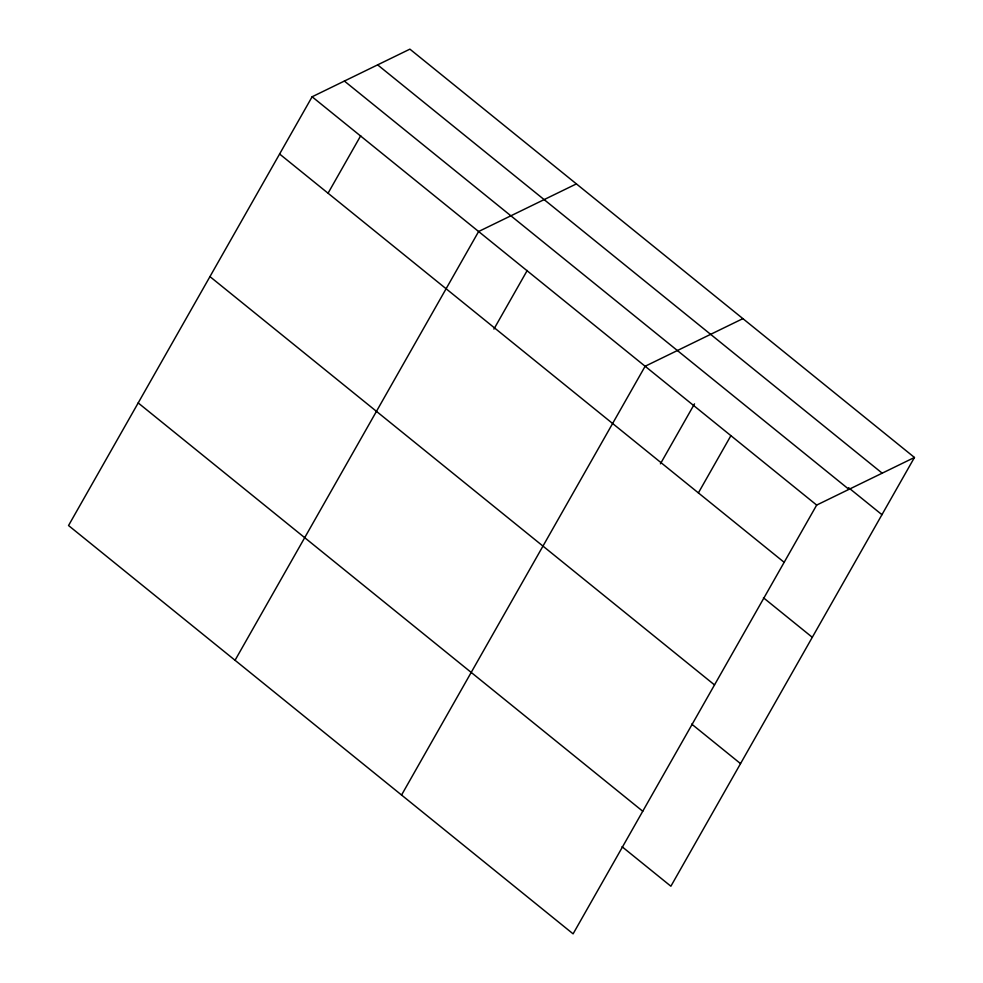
<?xml version="1.0" encoding="UTF-8"?>
<svg xmlns="http://www.w3.org/2000/svg" width="983" height="983" viewBox="0 0 983 983"><rect width="100%" height="100%" fill="white"/><g stroke="black" fill="none" stroke-linecap="round" stroke-linejoin="round"><path stroke-width="1.47" d="M312.115 96.776L68.54 525.536L573.101 933.85L816.676 505.078L914.46 457.464L409.899 49.15L312.115 96.776L816.676 505.078M328.175 193.012L360.724 135.703M235.048 660.281L478.623 231.509L576.407 183.895M493.921 329.084L527.232 270.448M401.555 795.026L645.131 366.254L742.902 318.627M660.429 463.829L694.502 403.853M698.385 492.901L730.897 435.666M914.46 457.464L670.885 886.224L622.042 846.707M377.632 64.866L882.193 473.179M848.587 487.703L881.948 514.687M344.382 81.061L848.943 489.362M279.602 154.012L784.164 562.313M763.447 597.775L812.29 637.303M209.957 276.616L714.518 684.918M691.688 724.09L740.531 763.619M138.198 402.932L642.747 811.245"/></g></svg>
